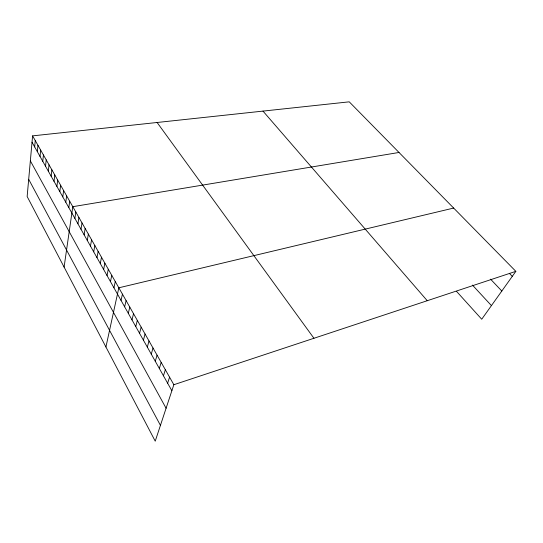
<?xml version="1.0" encoding="UTF-8"?>
<svg xmlns="http://www.w3.org/2000/svg" width="543" height="543" viewBox="0 0 543 543"><rect width="100%" height="100%" fill="white"/><g stroke="black" fill="none" stroke-linecap="round" stroke-linejoin="round"><path stroke-width="0.81" d="M32.594 135.872L27.15 196.512L155.23 441.167L173.848 384.715L32.594 135.872L349.244 101.833L515.85 271.344L481.722 319.23L456.588 291.421M34.671 146.922L35.261 140.562M37.338 151.667L37.956 145.307M40.039 156.472L40.677 150.106M42.775 161.325L43.433 154.959M45.537 166.233L46.216 159.866M48.327 171.201L49.033 164.834M51.151 176.217L51.884 169.85M54.015 181.301L54.768 174.934M56.906 186.439L57.687 180.072M59.825 191.638L60.633 185.265M62.784 196.892L63.619 190.525M65.784 202.213L66.64 195.847M68.812 207.596L69.701 201.236M64.094 267.081L72.789 206.686L399.01 152.468M74.886 218.395L75.83 212.035M77.934 223.811L78.905 217.451M81.016 229.282L82.013 222.935M84.131 234.827L85.163 228.481M87.287 240.434L88.346 234.094M90.477 246.108L91.57 239.768M93.708 251.85L94.835 245.517M96.98 257.66L98.14 251.341M100.292 263.545L101.48 257.226M103.645 269.498L104.867 263.192M107.032 275.525L108.295 269.226M110.467 281.627L111.763 275.342M113.949 287.81L115.279 281.532M105.926 346.984L118.836 287.797L453.649 208.064M121.035 300.401L122.44 294.15M124.646 306.822L126.091 300.578M128.304 313.318L129.784 307.094M132.003 319.902L133.53 313.691M135.757 326.574L137.325 320.37M139.558 333.327L141.166 327.144M143.413 340.176L145.062 334.006M147.316 347.106L149.013 340.956M151.273 354.138L153.011 348.009M155.278 361.258L157.063 355.149M159.337 368.48L161.176 362.391M163.457 375.797L165.343 369.729M167.631 383.209L169.565 377.168M173.848 384.715L515.85 271.344M509.368 273.339L512.293 276.339M490.553 279.156L501.82 291.028M472.451 285.089L491.435 305.6M262.988 111.105L427.253 300.713M157.103 122.487L313.942 338.275M32.023 142.225L171.859 390.729M30.354 160.877L166.083 408.248M28.698 179.312L160.436 425.373"/></g></svg>
